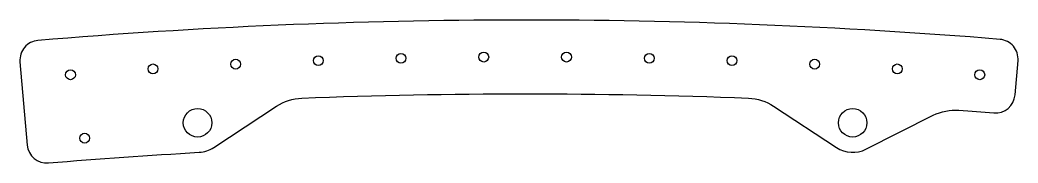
# Model space of a CAD drawing. Header units: millimetres. Extents: x -51 to 50, y 87 to 102.
import ezdxf

# ---------------------------------------------------------------- set-up
doc = ezdxf.new("R2010")
doc.units = ezdxf.units.MM
doc.layers.get('0').update_dxf_attribs({"linetype": 'CONTINUOUS'})

msp = doc.modelspace()

# ---------------------------------------------------------------- linework, layer by layer
msp.add_lwpolyline([(50.18, 97.79, 0.415204), (48.35, 99.95, 0.041311), (-49.6, 99.84, 0.415204), (-51.43, 97.68), (-50.69, 89.21, 0.41321), (-48.53, 87.39, -0.006616), (-33.18, 88.47, 0.131652), (-31.71, 88.96), (-25.3, 93.16, -0.136309), (-22.75, 93.98, -0.019413), (22.75, 93.98, -0.136309), (25.3, 93.16), (31.71, 88.96, 0.267949), (34.7, 88.79), (41.55, 92.23, -0.136309), (44.17, 92.75, -0.001519), (47.72, 92.47, 0.413218), (49.88, 94.3)], format="xyb", close=True)
for centre, radius in [((-4.21, 98.15), 0.5), ((4.21, 98.15), 0.5), ((-29.48, 97.43), 0.5), ((-21.06, 97.79), 0.5), ((-12.64, 98.03), 0.5), ((12.64, 98.03), 0.5), ((21.06, 97.79), 0.5), ((29.48, 97.43), 0.5), ((-46.29, 96.35), 0.5), ((-37.89, 96.95), 0.5), ((37.89, 96.95), 0.5), ((46.29, 96.35), 0.5), ((-33.35, 91.47), 1.45), ((33.35, 91.47), 1.45), ((-44.85, 89.91), 0.5)]:
    msp.add_circle(centre, radius)

doc.saveas('drawing.dxf')
